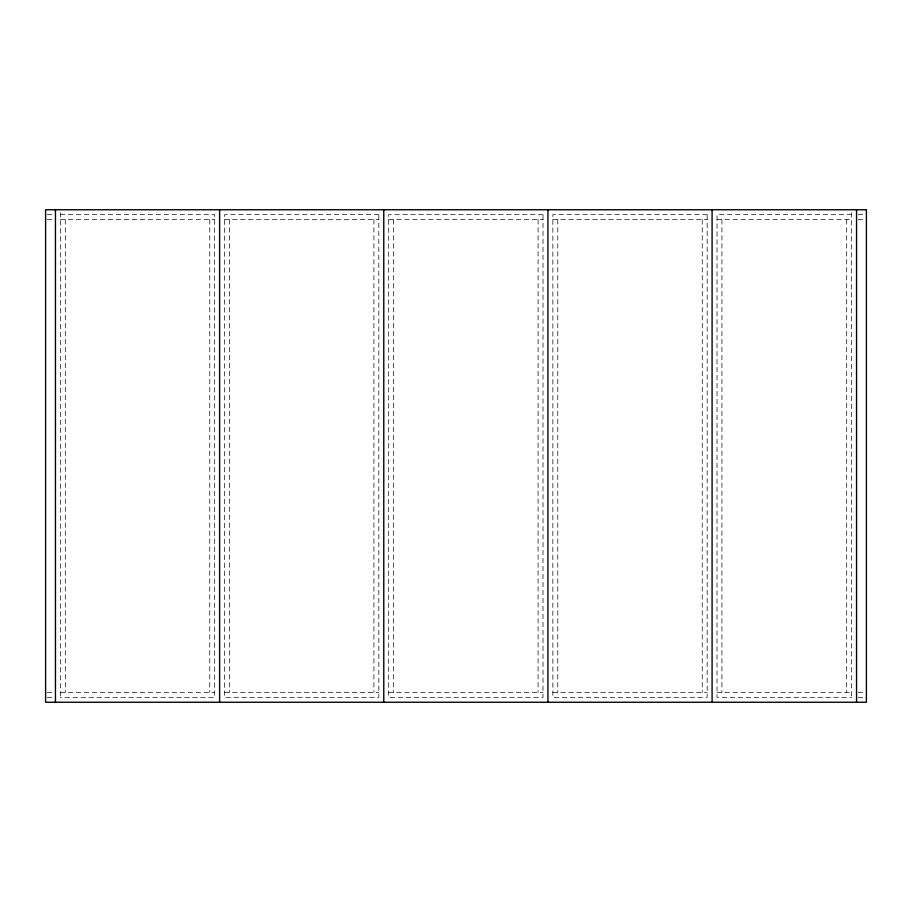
<?xml version="1.0" encoding="UTF-8"?>
<svg xmlns="http://www.w3.org/2000/svg" width="912" height="912" viewBox="0 0 912 912"><rect width="100%" height="100%" fill="white"/><g stroke="black" fill="none" stroke-linecap="round" stroke-linejoin="round"><path stroke-width="0.68" stroke-dasharray="4.56 3.42" d="M47.242 214.685L53.808 214.685M60.374 214.685L214.685 214.685L214.685 697.315L60.374 697.315M851.626 214.685L717.014 214.685L717.014 697.315L851.626 697.315M858.192 214.685L864.758 214.685M47.242 219.61L53.808 219.61M60.374 219.61L214.685 219.61M224.534 219.61L378.845 219.61M388.694 219.61L543.005 219.61M552.854 219.61L707.165 219.61M717.014 219.61L851.626 219.61M858.192 219.61L864.758 219.61M47.242 692.39L53.808 692.39M60.374 692.39L214.685 692.39M224.534 692.39L378.845 692.39M388.694 692.39L543.005 692.39M552.854 692.39L707.165 692.39M717.014 692.39L851.626 692.39M858.192 692.39L864.758 692.39M47.242 697.315L53.808 697.315M858.192 697.315L864.758 697.315M851.626 212.61L851.626 699.39M846.701 219.61L846.701 692.39M721.939 219.61L721.939 692.39M702.24 219.61L702.24 692.39M557.779 219.61L557.779 692.39M538.08 219.61L538.08 692.39M393.619 219.61L393.619 692.39M373.92 219.61L373.92 692.39M229.459 219.61L229.459 692.39M209.76 219.61L209.76 692.39M65.299 219.61L65.299 692.39M60.374 212.61L60.374 699.39M378.845 214.685L224.534 214.685L224.534 697.315L378.845 697.315L378.845 214.685M543.005 214.685L388.694 214.685L388.694 697.315L543.005 697.315L543.005 214.685M707.165 214.685L552.854 214.685L552.854 697.315L707.165 697.315L707.165 214.685"/><path stroke-width="1.37" d="M856.55 209.76L856.55 702.24M712.09 209.76L712.09 702.24M547.93 209.76L547.93 702.24M383.77 209.76L383.77 702.24M219.61 209.76L219.61 702.24M55.45 209.76L55.45 702.24M866.4 209.76L45.6 209.76L45.6 702.24L866.4 702.24L866.4 209.76"/></g></svg>
